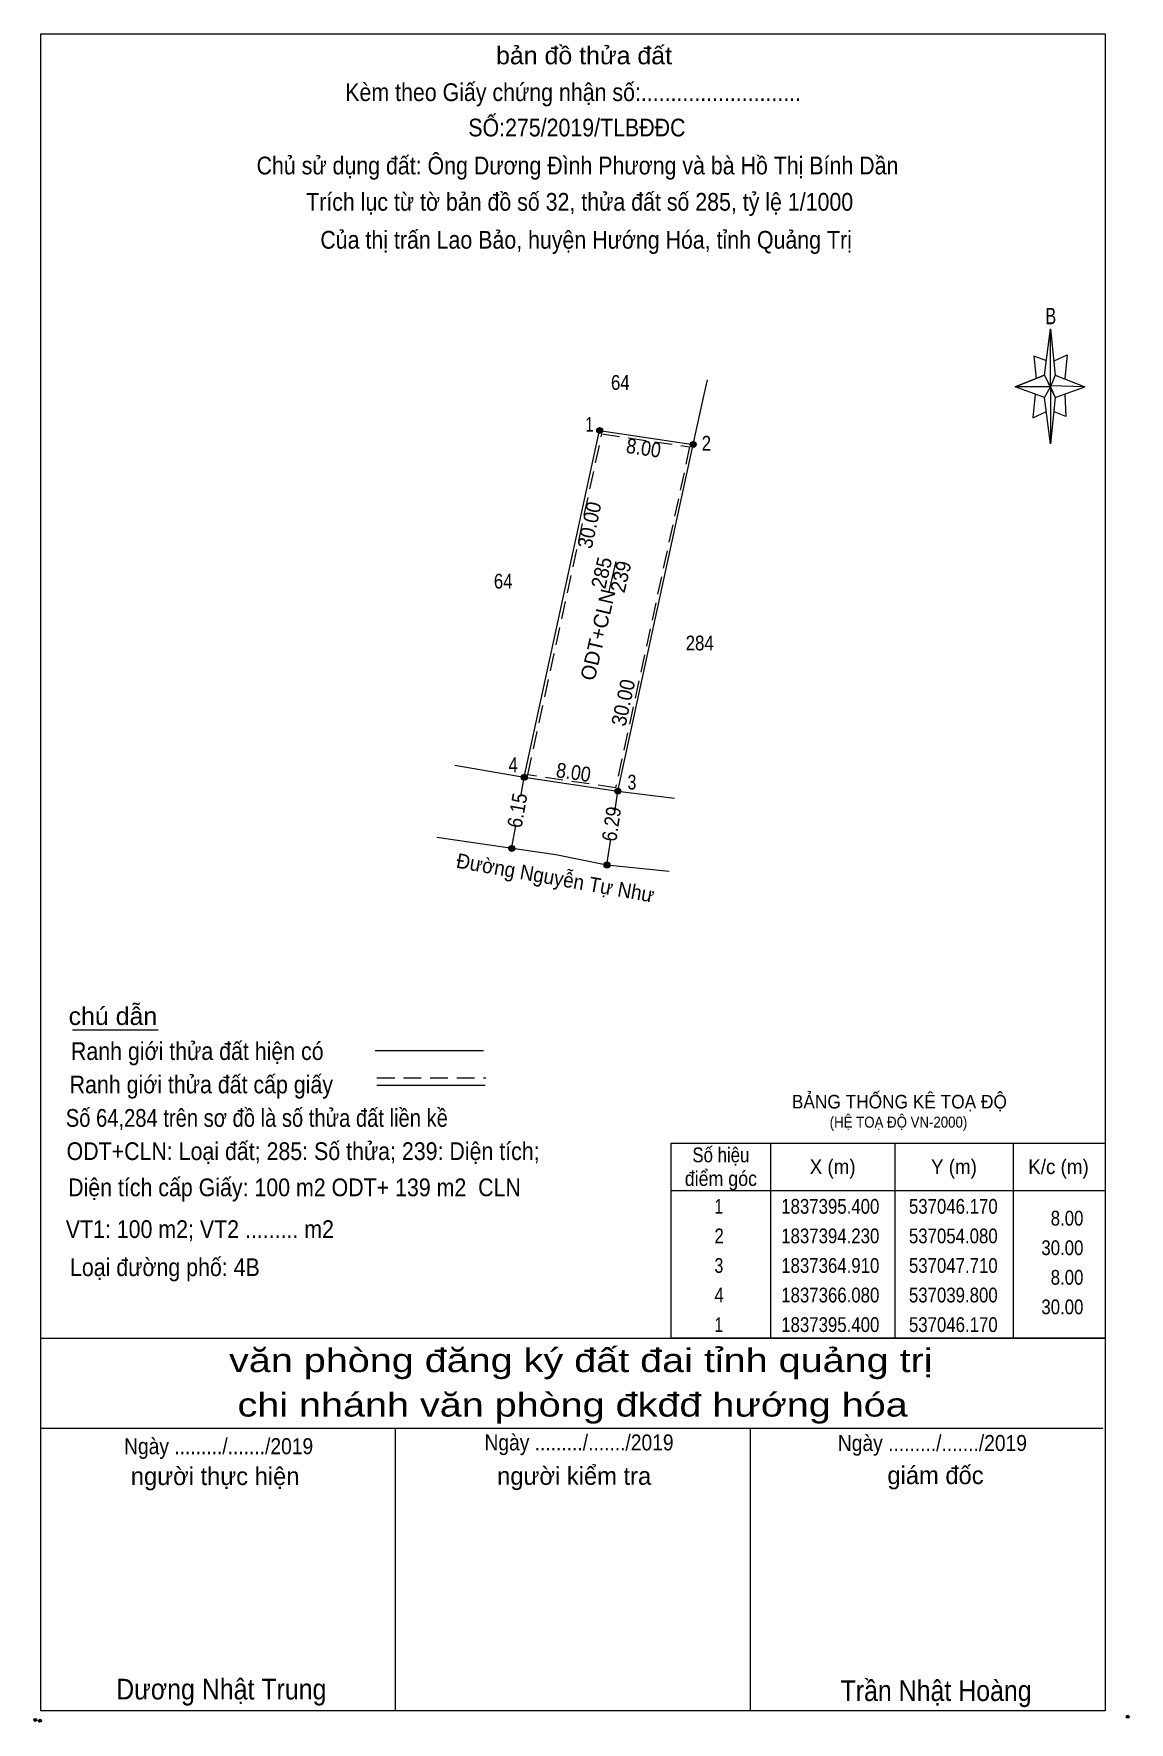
# Model space of a CAD drawing. Header units: metres. Extents: x 536998 to 537091, y 1837286 to 1837429.
import ezdxf
from ezdxf.enums import TextEntityAlignment as Align

# ---------------------------------------------------------------- set-up
doc = ezdxf.new("R2010")
doc.units = ezdxf.units.M
doc.header["$LTSCALE"] = 0.5
doc.header["$PDMODE"] = 32
doc.header["$PDSIZE"] = 0.25
doc.linetypes.add('MEDIUM_DASHED', pattern=[4.5, 3, -1.5])
for name, color, linetype, lineweight in [('1', 7, 'MEDIUM_DASHED', 13), ('17', 7, 'Continuous', 13), ('2', 7, 'Continuous', 13), ('5', 7, 'Continuous', 13), ('6', 7, 'Continuous', 13), ('63', 7, 'Continuous', 13)]:
    doc.layers.add(name, color=color, linetype=linetype, lineweight=lineweight)

msp = doc.modelspace()

# ---------------------------------------------------------------- hatches: boundary and pattern name
at = {"layer": '63'}
for points in [[(537046.42, 1837395.4, 1), (537045.92, 1837395.4, 1)], [(537054.33, 1837394.23, 1), (537053.83, 1837394.23, 1)], [(537040.05, 1837366.08, 1), (537039.55, 1837366.08, 1)], [(537047.96, 1837364.91, 1), (537047.46, 1837364.91, 1)], [(537038.99, 1837360.07, 1), (537038.49, 1837360.07, 1)], [(537047.04, 1837358.67, 1), (537046.54, 1837358.67, 1)]]:
    msp.add_hatch(color=256, dxfattribs=at).paths.add_polyline_path(points)

# ---------------------------------------------------------------- linework, layer by layer
at = {"layer": '1'}
msp.add_lwpolyline([(537046.36, 1837395.12), (537053.78, 1837394.02), (537047.52, 1837365.19), (537040.1, 1837366.29)], close=True, dxfattribs=at)
at = {"layer": '17'}
msp.add_line((537001.6, 1837344.73), (537008.84, 1837344.73), dxfattribs=at)
for points in [[(537047.71, 1837364.91), (537054.08, 1837394.23), (537055, 1837398.45)], [(537039.8, 1837366.08), (537046.17, 1837395.4), (537054.08, 1837394.23)]]:
    msp.add_lwpolyline(points, dxfattribs=at)
at = {"layer": '2'}
for p, q in [((537055, 1837398.45), (537055.28, 1837399.68)), ((537046.96, 1837381.69), (537047.58, 1837384.34)), ((537033.92, 1837367.12), (537039.8, 1837366.08)), ((537039.8, 1837366.08), (537047.71, 1837364.91)), ((537047.71, 1837364.91), (537052.5, 1837364.31)), ((537046.5, 1837358.7), (537052.06, 1837358.15))]:
    msp.add_line(p, q, dxfattribs=at)
msp.add_lwpolyline([(537046.5, 1837358.7), (537042.46, 1837359.53), (537032.4, 1837360.98)], dxfattribs=at)
at = {"layer": '5'}
for p, q in [((537083.79, 1837400.09), (537084.29, 1837403.99)), ((537084.69, 1837400.09), (537087.19, 1837399.09)), ((537083.79, 1837398.19), (537081.29, 1837399.09)), ((537085.49, 1837398.49), (537085.59, 1837396.59)), ((537084.69, 1837398.19), (537084.29, 1837394.29)), ((537085.59, 1837396.59), (537084.59, 1837396.99)), ((536998.92, 1837318.65), (537088.92, 1837318.65)), ((536998.92, 1837311.05), (537088.72, 1837311.05)), ((536998.92, 1837311.05), (537088.72, 1837311.05)), ((536998.92, 1837311.05), (537088.72, 1837311.05)), ((537028.92, 1837287.15), (537028.92, 1837311.05)), ((537058.92, 1837287.15), (537058.92, 1837311.05))]:
    msp.add_line(p, q, dxfattribs=at)
for points in [[(536998.92, 1837428.95), (537088.92, 1837428.95), (537088.92, 1837287.15), (536998.92, 1837287.15)], [(537084.29, 1837403.99), (537084.69, 1837400.09), (537084.29, 1837399.09)], [(537084.29, 1837399.09), (537081.29, 1837399.09), (537083.79, 1837400.09), (537084.69, 1837398.19), (537087.19, 1837399.09), (537084.29, 1837399.19)], [(537084.29, 1837399.09), (537084.29, 1837394.29), (537083.79, 1837398.19)]]:
    msp.add_lwpolyline(points, close=True, dxfattribs=at)
for points in [[(537083.99, 1837401.29), (537082.89, 1837401.69), (537083.09, 1837399.79)], [(537084.59, 1837401.29), (537085.69, 1837401.79), (537085.49, 1837399.79)], [(537084.29, 1837399.09), (537083.79, 1837400.09), (537081.29, 1837399.09)], [(537082.99, 1837398.49), (537082.79, 1837396.49), (537083.89, 1837396.99)], [(537084.29, 1837399.09), (537084.69, 1837398.19), (537087.19, 1837399.09)], [(537088.92, 1837287.15), (536998.92, 1837287.15), (536998.92, 1837311.05)]]:
    msp.add_lwpolyline(points, dxfattribs=at)
for p in [(536998.45, 1837286.38), (536998.85, 1837286.31)]:
    msp.add_point(p, dxfattribs=at)
at = {"layer": '6'}
for p, q in [((537027.2, 1837342.99), (537036.34, 1837342.99)), ((537027.34, 1837340.06), (537036.48, 1837340.06))]:
    msp.add_line(p, q, dxfattribs=at)
at = {"layer": '6', "linetype": 'MEDIUM_DASHED'}
msp.add_line((537027.34, 1837340.68), (537036.54, 1837340.68), dxfattribs=at)
at = {"layer": '6'}
msp.add_point((537090.82, 1837286.65), dxfattribs=at)
at = {"layer": '63'}
for p, q in [((537039.51, 1837364.46), (537039.8, 1837366.08)), ((537047.45, 1837363.14), (537047.71, 1837364.91)), ((537038.73, 1837360.02), (537039.07, 1837361.97)), ((537046.79, 1837358.67), (537047.11, 1837360.86)), ((537060.62, 1837335.15), (537060.62, 1837318.65)), ((537071.12, 1837335.15), (537071.12, 1837318.65)), ((537081.12, 1837335.15), (537081.12, 1837318.65)), ((537088.92, 1837335.15), (537088.92, 1837318.65)), ((537052.22, 1837331.15), (537088.92, 1837331.15))]:
    msp.add_line(p, q, dxfattribs=at)
msp.add_lwpolyline([(537088.92, 1837318.65), (537052.22, 1837318.65), (537052.22, 1837335.15), (537088.92, 1837335.15)], dxfattribs=at)
for centre in [(537046.17, 1837395.4), (537054.08, 1837394.23), (537039.8, 1837366.08), (537047.71, 1837364.91), (537038.74, 1837360.07), (537046.79, 1837358.67)]:
    msp.add_circle(centre, 0.25, dxfattribs=at)

# ---------------------------------------------------------------- texts
at = {"layer": '1'}
for s, height, width, p in [('BẢNG THỐNG KÊ TOẠ ĐỘ ', 1.15, 0.95, (537062.42, 1837338.08)), ('(HỆ TOẠ ĐỘ VN-2000)', 0.93, 0.9, (537065.62, 1837336.46))]:
    msp.add_text(s, height=height, dxfattribs=dict(at, width=width)).set_placement(p)
at = {"layer": '17', "width": 0.85}
for s, p in [('64', (537047.915, 1837398.84)), ('64', (537038.015, 1837382.04)), ('284', (537054.63, 1837376.81))]:
    msp.add_text(s, height=1.25, dxfattribs=at).set_placement(p, align=Align.CENTER)
at = {"layer": '2', "width": 0.95}
for s, rotation, p in [('285', 76.769, (537046.9426, 1837383.237)), ('239', 76.769, (537048.5661, 1837382.902)), ('Đường Nguyễn Tự Như', 349.906, (537042.3205, 1837356.9656))]:
    msp.add_text(s, height=1.25, rotation=rotation, dxfattribs=at).set_placement(p, align=Align.CENTER)
at = {"layer": '2'}
msp.add_text('ODT+CLN', height=1.25, rotation=76.769, dxfattribs=at).set_placement((537046.6298, 1837377.992), align=Align.CENTER)
at = {"layer": '5'}
for s, height, width, p in [('bản đồ thửa đất', 1.5, 1.05, (537044.85, 1837426.37)), ('Kèm theo Giấy chứng nhận số:...........................', 1.5, 0.9, (537043.93, 1837423.26)), ('SỐ:275/2019/TLBĐĐC', 1.5, 0.9, (537044.245, 1837420.27)), ('Chủ sử dụng đất: Ông Dương Đình Phương và bà Hồ Thị Bính Dần', 1.5, 0.9, (537044.295, 1837417.06)), ('Trích lục từ tờ bản đồ số 32, thửa đất số 285, tỷ lệ 1/1000 ', 1.5, 0.9, (537044.73, 1837413.99)), ('Của thị trấn Lao Bảo, huyện Hướng Hóa, tỉnh Quảng Trị', 1.5, 0.9, (537045.025, 1837410.78)), ('B', 1.378, 0.75, (537084.31, 1837404.39)), ('văn phòng đăng ký đất đai tỉnh quảng trị', 2, 1.25, (537044.575, 1837315.79)), ('chi nhánh văn phòng đkđđ hướng hóa', 2, 1.25, (537043.885, 1837312.03)), ('Ngày ........./......./2019', 1.35, 0.9, (537013.955, 1837308.85)), ('Ngày ........./......./2019', 1.35, 0.9, (537044.425, 1837309.17)), ('Ngày ........./......./2019', 1.35, 0.9, (537074.305, 1837309.12)), ('Dương Nhật Trung', 1.75, 0.9, (537014.18, 1837288.11)), ('Trần Nhật Hoàng', 1.75, 0.9, (537074.615, 1837287.98))]:
    msp.add_text(s, height=height, dxfattribs=dict(at, width=width)).set_placement(p, align=Align.CENTER)
for s, p in [('người thực hiện', (537013.66, 1837306.24)), ('người kiểm tra', (537044.015, 1837306.26)), ('giám đốc', (537074.565, 1837306.32))]:
    msp.add_text(s, height=1.5, dxfattribs=at).set_placement(p, align=Align.CENTER)
at = {"layer": '6'}
for s, width, p in [('chú dẫn', 1.05, (537001.27, 1837345.14)), ('Ranh giới thửa đất hiện có ', 0.9, (537001.47, 1837342.18)), ('Ranh giới thửa đất cấp giấy', 0.9, (537001.36, 1837339.36)), ('Số 64,284 trên sơ đồ là số thửa đất liền kề', 0.85, (537001.03, 1837336.53)), ('ODT+CLN: Loại đất; 285: Số thửa; 239: Diện tích;', 0.9, (537001.1, 1837333.72)), ('Diện tích cấp Giấy: 100 m2 ODT+ 139 m2  CLN', 0.9, (537001.23, 1837330.66)), ('VT1: 100 m2; VT2 ......... m2', 0.9, (537001.03, 1837327.13)), ('Loại đường phố: 4B', 0.9, (537001.39, 1837323.91))]:
    msp.add_text(s, height=1.5, dxfattribs=dict(at, width=width)).set_placement(p)
at = {"layer": '63'}
for s, width, p in [(' 1', 0.75, (537045.66, 1837395.31)), (' 2', 0.85, (537055.59, 1837393.7)), (' 4', 0.85, (537039.25, 1837366.51)), (' 3', 0.8, (537049.27, 1837365.05)), ('8.00', 0.85, (537087.07, 1837328.18)), ('30.00', 0.85, (537087.07, 1837325.68)), ('8.00', 0.85, (537087.07, 1837323.18)), ('30.00', 0.85, (537087.07, 1837320.68))]:
    msp.add_text(s, height=1.25, dxfattribs=dict(at, width=width)).set_placement(p, align=Align.RIGHT)
for s, rotation, width, p in [('8.00', 351.586, 0.9, (537049.7986, 1837393.3113)), ('30.00', 77.743, 0.95, (537045.9144, 1837387.2773)), ('30.00', 77.743, 0.95, (537048.7744, 1837372.2673)), ('8.00', 351.586, 0.9, (537043.8686, 1837365.8913)), ('6.15', 79.997, 0.9, (537039.8186, 1837363.1764)), ('6.29', 81.613, 0.9, (537047.7873, 1837362.0438))]:
    msp.add_text(s, height=1.25, rotation=rotation, dxfattribs=dict(at, width=width)).set_placement(p, align=Align.CENTER)
for s, width, p in [('Số hiệu', 0.85, (537056.42, 1837333.53)), ('điểm góc', 0.9, (537056.42, 1837331.53)), ('X (m)', 0.95, (537065.87, 1837332.53)), ('Y (m)', 0.95, (537076.125, 1837332.53)), ('K/c (m)', 0.95, (537084.965, 1837332.53)), (' 1', 0.75, (537056.07, 1837329.18)), ('1837395.400', 0.85, (537065.67, 1837329.18)), ('537046.170', 0.85, (537076.07, 1837329.18)), (' 2', 0.85, (537056.075, 1837326.68)), ('1837394.230', 0.85, (537065.67, 1837326.68)), ('537054.080', 0.85, (537076.07, 1837326.68)), (' 3', 0.8, (537056.065, 1837324.18)), ('1837364.910', 0.85, (537065.67, 1837324.18)), ('537047.710', 0.85, (537076.07, 1837324.18)), (' 4', 0.85, (537056.07, 1837321.68)), ('1837366.080', 0.85, (537065.67, 1837321.68)), ('537039.800', 0.85, (537076.07, 1837321.68)), (' 1', 0.75, (537056.07, 1837319.18)), ('1837395.400', 0.85, (537065.67, 1837319.18)), ('537046.170', 0.85, (537076.07, 1837319.18))]:
    msp.add_text(s, height=1.25, dxfattribs=dict(at, width=width)).set_placement(p, align=Align.CENTER)

doc.saveas('drawing.dxf')
